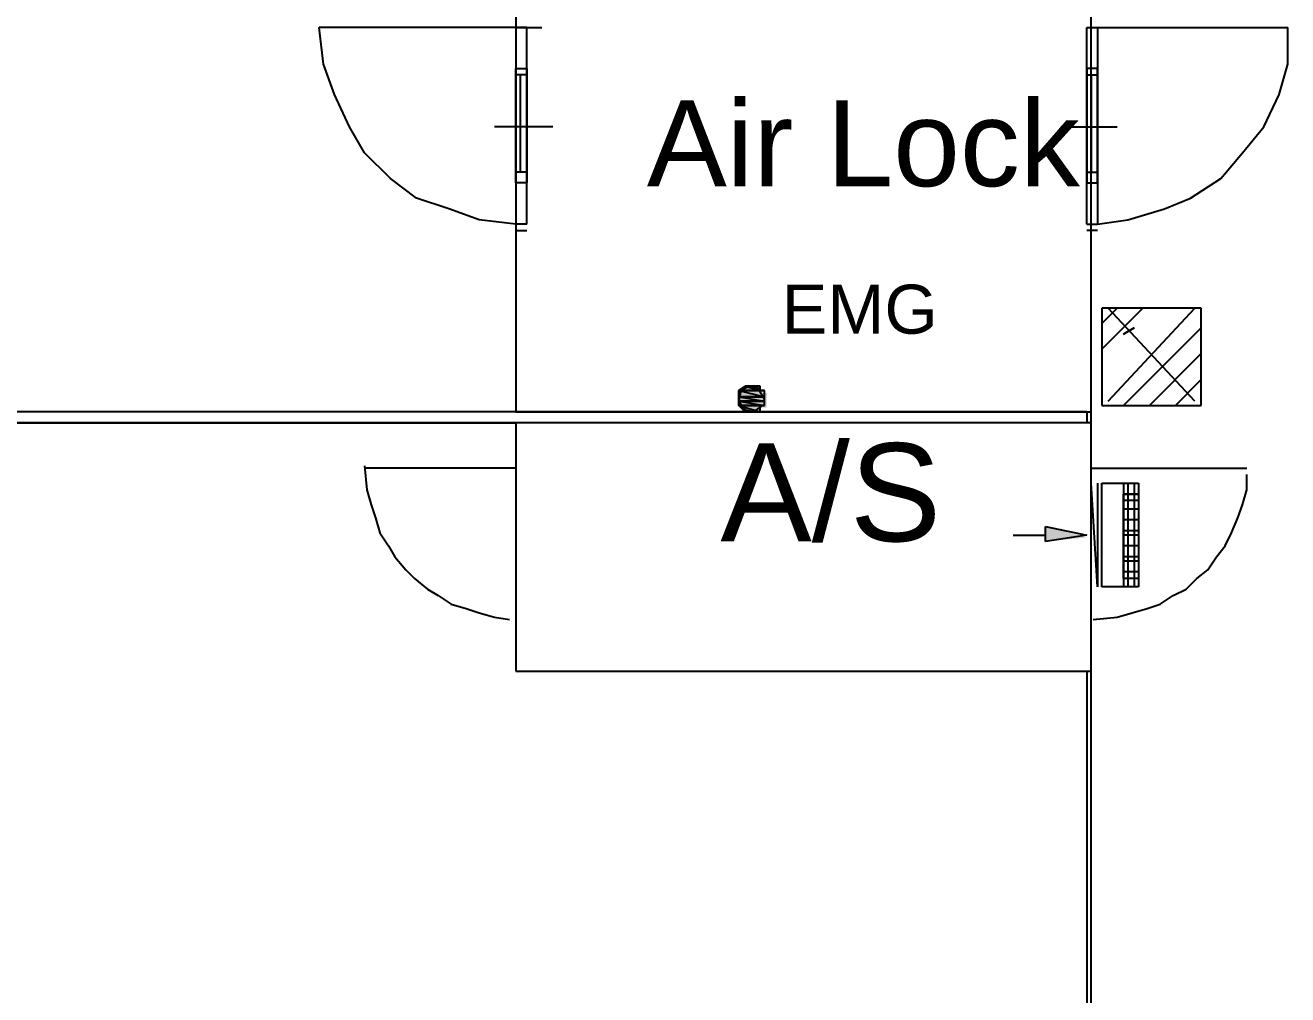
# Model space of a CAD drawing. Header units: millimetres. Extents: x 5 to 415, y 48 to 251.
# Drawn here: x 358.83 to 369.13, y 207.21 to 215.12 of the extents above; entities that cross this region are included whole.
import ezdxf

# ---------------------------------------------------------------- set-up
doc = ezdxf.new("R2010")
doc.units = ezdxf.units.MM
for name, color, linetype in [('H', 7, 'Continuous'), ('P', 7, 'Continuous'), ('T', 7, 'Continuous')]:
    doc.layers.add(name, color=color, linetype=linetype)

msp = doc.modelspace()

# ---------------------------------------------------------------- hatches: boundary and pattern name
at = {"layer": 'H', "linetype": 'Continuous'}
for points in [[(364.666, 212.125), (364.702, 212.178), (364.825, 212.178), (364.825, 212.125), (364.666, 212.125)], [(364.666, 212.09), (364.666, 212.125), (364.878, 212.125), (364.878, 212.09), (364.666, 212.09)], [(364.666, 212.055), (364.666, 212.09), (364.878, 212.09), (364.878, 212.055), (364.666, 212.055)], [(364.666, 212.002), (364.666, 212.055), (364.878, 212.055), (364.878, 212.002), (364.666, 212.002)], [(364.702, 211.967), (364.666, 212.002), (364.825, 212.002), (364.825, 211.967), (364.702, 211.967)], [(367.153, 210.908), (367.153, 211.032), (367.489, 210.943), (367.153, 210.908)]]:
    msp.add_hatch(color=256, dxfattribs=at).paths.add_polyline_path(points)

# ---------------------------------------------------------------- linework, layer by layer
at = {"layer": 'P'}
for points in [[(367.524, 117.863), (367.524, 220.61)], [(362.832, 215.9), (362.832, 211.967)], [(362.832, 215.9), (362.832, 211.967)], [(367.524, 211.967), (367.524, 215.9)], [(367.524, 211.967), (367.524, 215.9)], [(362.832, 215.106), (361.227, 215.106)], [(361.262, 214.806), (361.227, 215.106)], [(362.832, 215.106), (363.044, 215.106)], [(362.92, 215.106), (362.832, 215.106)], [(362.832, 215.106), (362.832, 213.501)], [(362.92, 213.501), (362.92, 215.106)], [(367.489, 215.106), (367.577, 215.106)], [(367.489, 213.501), (367.489, 215.106)], [(367.577, 215.106), (367.577, 213.501)], [(367.577, 215.106), (369.129, 215.106)], [(369.129, 214.806), (369.129, 215.106)], [(361.35, 214.559), (361.262, 214.806)], [(369.058, 214.559), (369.129, 214.806)], [(362.832, 213.836), (362.832, 214.771)], [(362.832, 214.771), (362.92, 214.771)], [(362.92, 214.718), (362.832, 214.718)], [(362.867, 214.718), (362.867, 213.924)], [(362.92, 214.771), (362.92, 213.836)], [(367.577, 214.771), (367.489, 214.771)], [(367.489, 214.771), (367.489, 213.836)], [(367.489, 214.718), (367.577, 214.718)], [(367.524, 214.718), (367.524, 213.924)], [(367.577, 213.836), (367.577, 214.771)], [(361.474, 214.295), (361.35, 214.559)], [(368.935, 214.295), (369.058, 214.559)], [(361.597, 214.083), (361.474, 214.295)], [(363.132, 214.295), (362.656, 214.295)], [(367.277, 214.295), (367.736, 214.295)], [(368.759, 214.083), (368.935, 214.295)], [(361.809, 213.872), (361.597, 214.083)], [(368.582, 213.872), (368.759, 214.083)], [(362.021, 213.713), (361.809, 213.872)], [(362.92, 213.924), (362.832, 213.924)], [(367.489, 213.924), (367.577, 213.924)], [(368.335, 213.713), (368.582, 213.872)], [(362.92, 213.836), (362.832, 213.836)], [(367.489, 213.836), (367.577, 213.836)], [(362.285, 213.625), (362.021, 213.713)], [(368.124, 213.625), (368.335, 213.713)], [(362.532, 213.536), (362.285, 213.625)], [(367.824, 213.536), (368.124, 213.625)], [(362.832, 213.501), (362.532, 213.536)], [(362.92, 213.501), (362.832, 213.501)], [(362.832, 213.448), (362.92, 213.448)], [(362.832, 213.448), (362.92, 213.448)], [(367.489, 213.501), (367.577, 213.501)], [(367.577, 213.448), (367.489, 213.448)], [(367.577, 213.501), (367.824, 213.536)], [(367.612, 212.69), (367.736, 212.813)], [(367.612, 212.478), (367.947, 212.813)], [(367.612, 212.813), (367.612, 212.019)], [(368.423, 212.813), (367.612, 212.813)], [(368.371, 212.055), (367.665, 212.813)], [(367.665, 212.055), (368.371, 212.813)], [(368.423, 212.019), (368.423, 212.813)], [(367.788, 212.019), (368.423, 212.654)], [(367.877, 212.654), (367.788, 212.602)], [(367.788, 212.602), (367.877, 212.654)], [(368, 212.019), (368.423, 212.443)], [(368.212, 212.019), (368.423, 212.231)], [(364.649, 212.143), (364.702, 212.178)], [(364.666, 212.143), (364.649, 212.055)], [(364.825, 212.143), (364.649, 212.143)], [(364.86, 212.143), (364.649, 212.143)], [(364.649, 212.143), (364.86, 212.143)], [(364.86, 212.143), (364.649, 212.143)], [(364.649, 212.143), (364.825, 212.143)], [(364.86, 212.143), (364.649, 212.143)], [(364.649, 212.143), (364.86, 212.09)], [(364.649, 212.143), (364.86, 212.09)], [(364.649, 212.09), (364.649, 212.143)], [(364.737, 212.178), (364.666, 212.143)], [(364.825, 212.178), (364.702, 212.178)], [(364.702, 212.178), (364.737, 212.178)], [(364.825, 212.178), (364.702, 212.178)], [(364.702, 212.178), (364.825, 212.178)], [(364.702, 212.178), (364.825, 212.178)], [(364.825, 212.178), (364.702, 212.178)], [(364.825, 212.178), (364.702, 212.178)], [(364.702, 212.178), (364.825, 212.143)], [(364.702, 212.178), (364.825, 212.143)], [(364.808, 212.161), (364.737, 212.178)], [(364.737, 212.178), (364.772, 212.178)], [(364.772, 212.178), (364.737, 212.178)], [(364.772, 212.178), (364.737, 212.178)], [(364.737, 212.178), (364.772, 212.178)], [(364.737, 212.178), (364.825, 212.178)], [(364.772, 212.178), (364.825, 212.178)], [(364.825, 212.178), (364.772, 212.178)], [(364.86, 212.072), (364.808, 212.161)], [(364.825, 212.178), (364.825, 212.178)], [(364.825, 212.178), (364.825, 212.178)], [(364.825, 212.143), (364.825, 212.178)], [(364.825, 212.143), (364.86, 212.143)], [(364.86, 212.09), (364.86, 212.143)], [(364.86, 212.09), (364.649, 212.09)], [(364.86, 212.09), (364.649, 212.09)], [(364.649, 212.09), (364.86, 212.09)], [(364.649, 212.09), (364.86, 212.09)], [(364.86, 212.09), (364.649, 212.09)], [(364.86, 212.09), (364.649, 212.09)], [(364.649, 212.09), (364.86, 212.055)], [(364.649, 212.09), (364.86, 212.055)], [(364.649, 212.055), (364.649, 212.09)], [(364.649, 212.055), (364.702, 211.984)], [(364.86, 212.055), (364.649, 212.055)], [(364.86, 212.055), (364.649, 212.055)], [(364.649, 212.055), (364.86, 212.055)], [(364.649, 212.055), (364.86, 212.055)], [(364.86, 212.055), (364.649, 212.055)], [(364.86, 212.055), (364.649, 212.055)], [(364.649, 212.055), (364.86, 212.019)], [(364.649, 212.055), (364.86, 212.019)], [(364.649, 212.019), (364.649, 212.055)], [(364.86, 212.019), (364.649, 212.019)], [(364.86, 212.019), (364.649, 212.019)], [(364.649, 212.019), (364.86, 212.019)], [(364.649, 212.019), (364.86, 212.019)], [(364.86, 212.019), (364.649, 212.019)], [(364.825, 212.019), (364.649, 212.019)], [(364.649, 212.019), (364.825, 212.019)], [(364.825, 212.019), (364.649, 212.019)], [(364.649, 212.019), (364.86, 212.019)], [(364.825, 212.019), (364.649, 212.019)], [(364.649, 212.019), (364.825, 211.967)], [(364.649, 212.019), (364.825, 211.967)], [(364.702, 211.967), (364.649, 212.019)], [(364.772, 211.967), (364.843, 212.019)], [(364.86, 212.019), (364.825, 212.019)], [(364.825, 211.967), (364.825, 212.019)], [(364.86, 212.09), (364.86, 212.09)], [(364.86, 212.09), (364.86, 212.09)], [(364.86, 212.055), (364.86, 212.09)], [(364.86, 212.055), (364.86, 212.055)], [(364.86, 212.055), (364.86, 212.055)], [(364.86, 212.019), (364.86, 212.055)], [(364.86, 212.019), (364.86, 212.019)], [(364.86, 212.019), (364.86, 212.019)], [(367.612, 212.019), (368.423, 212.019)], [(367.489, 211.967), (348.315, 211.967)], [(362.832, 211.967), (354.365, 211.967)], [(362.832, 211.967), (367.524, 211.967)], [(362.832, 211.967), (367.524, 211.967)], [(364.702, 211.984), (364.772, 211.967)], [(364.825, 211.967), (364.702, 211.967)], [(364.825, 211.967), (364.702, 211.967)], [(364.702, 211.967), (364.825, 211.967)], [(364.702, 211.967), (364.825, 211.967)], [(364.825, 211.967), (364.702, 211.967)], [(364.825, 211.967), (364.702, 211.967)], [(364.702, 211.967), (364.772, 211.967)], [(364.702, 211.967), (364.772, 211.967)], [(364.737, 211.967), (364.702, 211.967)], [(364.772, 211.967), (364.737, 211.967)], [(364.737, 211.967), (364.772, 211.967)], [(364.772, 211.967), (364.737, 211.967)], [(364.772, 211.967), (364.825, 211.967)], [(364.772, 211.967), (364.772, 211.967)], [(364.772, 211.967), (364.772, 211.967)], [(364.825, 211.967), (364.825, 211.967)], [(364.825, 211.967), (364.825, 211.967)], [(367.489, 211.967), (367.489, 211.878)], [(367.524, 211.878), (367.524, 211.967)], [(367.489, 211.878), (348.227, 211.878)], [(354.33, 211.878), (362.832, 211.878)], [(367.524, 211.878), (362.832, 211.878)], [(362.832, 211.878), (362.832, 209.85)], [(367.524, 211.878), (362.832, 211.878)], [(362.832, 211.878), (362.832, 209.85)], [(367.524, 209.85), (367.524, 211.878)], [(367.524, 209.85), (367.524, 211.878)], [(361.597, 211.526), (361.615, 211.332)], [(362.832, 211.508), (361.597, 211.508)], [(367.524, 211.508), (368.794, 211.508)], [(367.577, 210.538), (367.524, 211.384)], [(367.577, 211.384), (367.577, 210.538)], [(367.612, 210.538), (367.612, 211.384)], [(367.612, 211.384), (367.912, 211.384)], [(367.788, 211.384), (367.788, 210.538)], [(367.788, 211.384), (367.788, 210.538)], [(367.824, 211.384), (367.824, 210.538)], [(367.824, 211.384), (367.824, 210.538)], [(367.877, 211.384), (367.877, 210.538)], [(367.877, 211.384), (367.877, 210.538)], [(367.877, 211.384), (367.877, 210.538)], [(367.912, 211.384), (367.912, 210.538)], [(367.912, 211.384), (367.912, 210.538)], [(368.794, 211.332), (368.794, 211.455)], [(361.615, 211.332), (361.65, 211.208)], [(367.912, 211.296), (367.788, 211.296)], [(367.788, 210.608), (367.788, 211.296)], [(367.788, 211.296), (367.912, 211.296)], [(367.912, 211.296), (367.912, 210.608)], [(368.759, 211.208), (368.794, 211.332)], [(361.65, 211.208), (361.685, 211.102)], [(367.912, 211.243), (367.788, 211.243)], [(367.912, 211.173), (367.788, 211.173)], [(368.723, 211.102), (368.759, 211.208)], [(361.685, 211.102), (361.721, 210.979)], [(367.912, 211.085), (367.788, 211.085)], [(368.67, 210.979), (368.723, 211.102)], [(361.721, 210.979), (361.791, 210.873)], [(367.153, 211.032), (367.489, 210.961)], [(367.153, 210.908), (367.153, 211.032)], [(367.912, 210.996), (367.788, 210.996)], [(368.618, 210.873), (368.67, 210.979)], [(361.791, 210.873), (361.844, 210.785)], [(366.889, 210.961), (367.153, 210.961)], [(367.489, 210.961), (367.153, 210.908)], [(367.912, 210.961), (367.788, 210.961)], [(367.912, 210.873), (367.788, 210.873)], [(368.547, 210.785), (368.618, 210.873)], [(361.844, 210.785), (361.932, 210.679)], [(367.912, 210.785), (367.788, 210.785)], [(368.476, 210.679), (368.547, 210.785)], [(361.932, 210.679), (362.003, 210.608)], [(367.912, 210.749), (367.788, 210.749)], [(367.912, 210.661), (367.788, 210.661)], [(368.388, 210.608), (368.476, 210.679)], [(362.003, 210.608), (362.109, 210.52)], [(367.912, 210.608), (367.788, 210.608)], [(368.3, 210.52), (368.388, 210.608)], [(362.109, 210.52), (362.197, 210.467)], [(362.197, 210.467), (362.303, 210.397)], [(367.912, 210.538), (367.612, 210.538)], [(368.088, 210.397), (368.194, 210.467)], [(368.194, 210.467), (368.3, 210.52)], [(362.303, 210.397), (362.426, 210.361)], [(362.426, 210.361), (362.532, 210.326)], [(367.859, 210.326), (367.983, 210.361)], [(367.983, 210.361), (368.088, 210.397)], [(362.532, 210.326), (362.656, 210.291)], [(362.656, 210.291), (362.779, 210.273)], [(367.542, 210.273), (367.736, 210.291)], [(367.736, 210.291), (367.859, 210.326)], [(362.832, 209.85), (367.524, 209.85)], [(362.832, 209.85), (367.524, 209.85)], [(367.489, 209.85), (367.489, 195.933)], [(367.524, 195.933), (367.524, 209.85)]]:
    msp.add_lwpolyline(points, dxfattribs=at)

# ---------------------------------------------------------------- texts
at = {"layer": 'T', "attachment_point": 7}
for s, insert, char_height in [('{\\fArial|b0|i0|c0|p18;Air Lock}', (363.9, 213.8), 0.7), ('{\\fArial|b0|i0|c0|p18;EMG}', (365, 212.6), 0.4), ('{\\fArial|b0|i0|c0|p18;A/S}', (364.5, 210.9), 0.8)]:
    msp.add_mtext(s, dxfattribs=dict(at, insert=insert, char_height=char_height))

doc.saveas('drawing.dxf')
